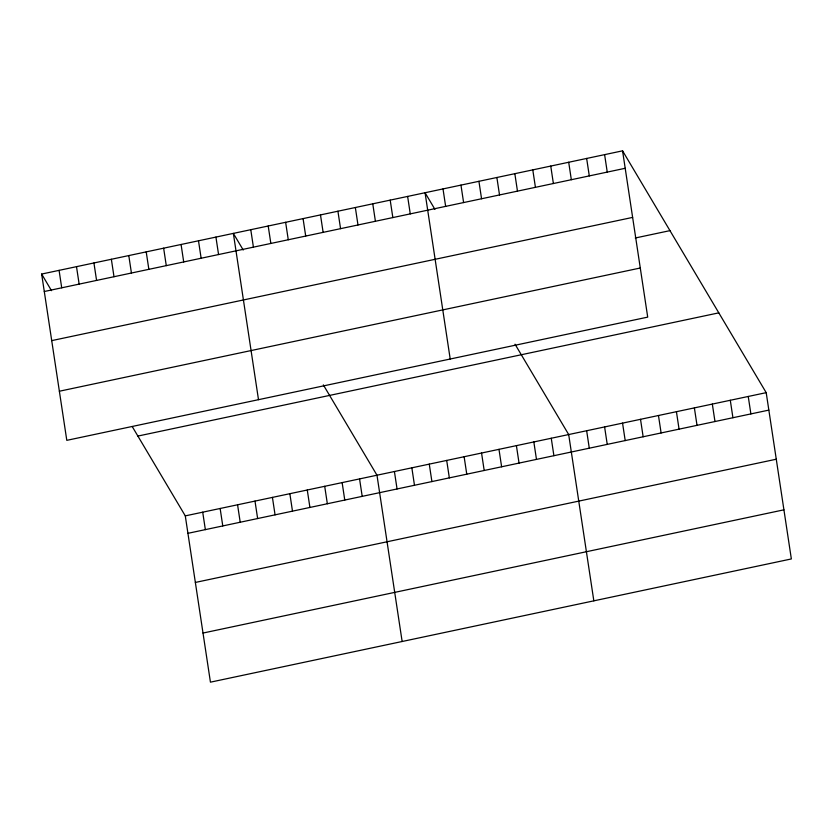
<?xml version="1.0" encoding="UTF-8"?>
<svg xmlns="http://www.w3.org/2000/svg" width="833" height="833" viewBox="0 0 833 833"><rect width="100%" height="100%" fill="white"/><g stroke="black" fill="none" stroke-linecap="round" stroke-linejoin="round"><path stroke-width="1.25" d="M622.563 150.835L647.71 317.123L66.796 440.345L41.65 274.057L622.563 150.835L766.204 392.655L791.35 558.943L210.437 682.165L185.29 515.877L132.249 426.59M44.295 291.508L625.208 168.287M51.719 340.624L632.632 217.403M635.256 237.999L669.961 230.637M59.372 391.229L640.285 268.007M137.882 436.076L718.806 312.854M185.29 515.877L766.204 392.655M187.925 533.328L768.838 410.107M195.349 582.444L776.273 459.222M203.002 633.049L783.926 509.827M434.93 209.354L425.059 192.735L450.205 359.013M515.033 344.206L568.689 434.555L593.835 600.843M243.226 250.015L233.355 233.396L258.501 399.684M323.329 384.877L376.985 475.216L402.141 641.504M41.65 274.057L51.521 290.686M748.242 396.466L750.887 413.918M730.291 400.267L732.925 417.729M712.33 404.078L714.974 421.529M694.378 407.889L697.023 425.34M676.427 411.7L679.062 429.151M658.466 415.511L661.11 432.962M604.612 154.646L607.247 172.098M640.515 419.311L643.149 436.773M586.651 158.447L589.295 175.909M622.553 423.122L625.198 440.574M568.7 162.258L571.334 179.709M604.602 426.933L607.236 444.385M550.748 166.069L553.383 183.52M586.651 430.744L589.285 448.196M532.787 169.88L535.432 187.331M514.836 173.691L517.47 191.142M551.259 438.252L553.903 455.703M496.874 177.491L499.519 194.953M533.838 441.948L536.473 459.399M478.923 181.302L481.557 198.754M516.408 445.645L519.042 463.096M460.961 185.113L463.606 202.565M498.977 449.341L501.622 466.792M443.01 188.924L445.645 206.376M481.557 453.037L484.192 470.489M464.127 456.734L466.761 474.185M407.629 196.432L410.263 213.883M446.696 460.43L449.341 477.882M390.198 200.128L392.843 217.58M429.266 464.127L431.911 481.578M372.767 203.825L375.412 221.276M411.846 467.823L414.48 485.275M355.347 207.521L357.982 224.972M394.415 471.52L397.06 488.971M337.917 211.218L340.562 228.669M320.486 214.914L323.131 232.365M359.564 478.913L362.199 496.364M303.066 218.61L305.701 236.062M342.134 482.609L344.768 500.06M285.636 222.307L288.27 239.758M324.703 486.305L327.348 503.757M268.205 226.003L270.85 243.455M307.273 490.002L309.918 507.453M250.775 229.7L253.419 247.151M289.853 493.698L292.487 511.15M272.422 497.395L275.067 514.846M215.924 237.093L218.569 254.544M254.992 501.091L257.636 518.543M198.493 240.789L201.138 258.24M237.572 504.788L240.206 522.239M181.073 244.486L183.708 261.937M220.141 508.484L222.775 525.935M163.643 248.182L166.277 265.633M202.711 512.18L205.355 529.632M146.212 251.878L148.857 269.33M128.792 255.575L131.427 273.026M111.362 259.271L113.996 276.723M93.931 262.968L96.576 280.419M76.501 266.664L79.145 284.115M59.081 270.361L61.715 287.812"/></g></svg>
